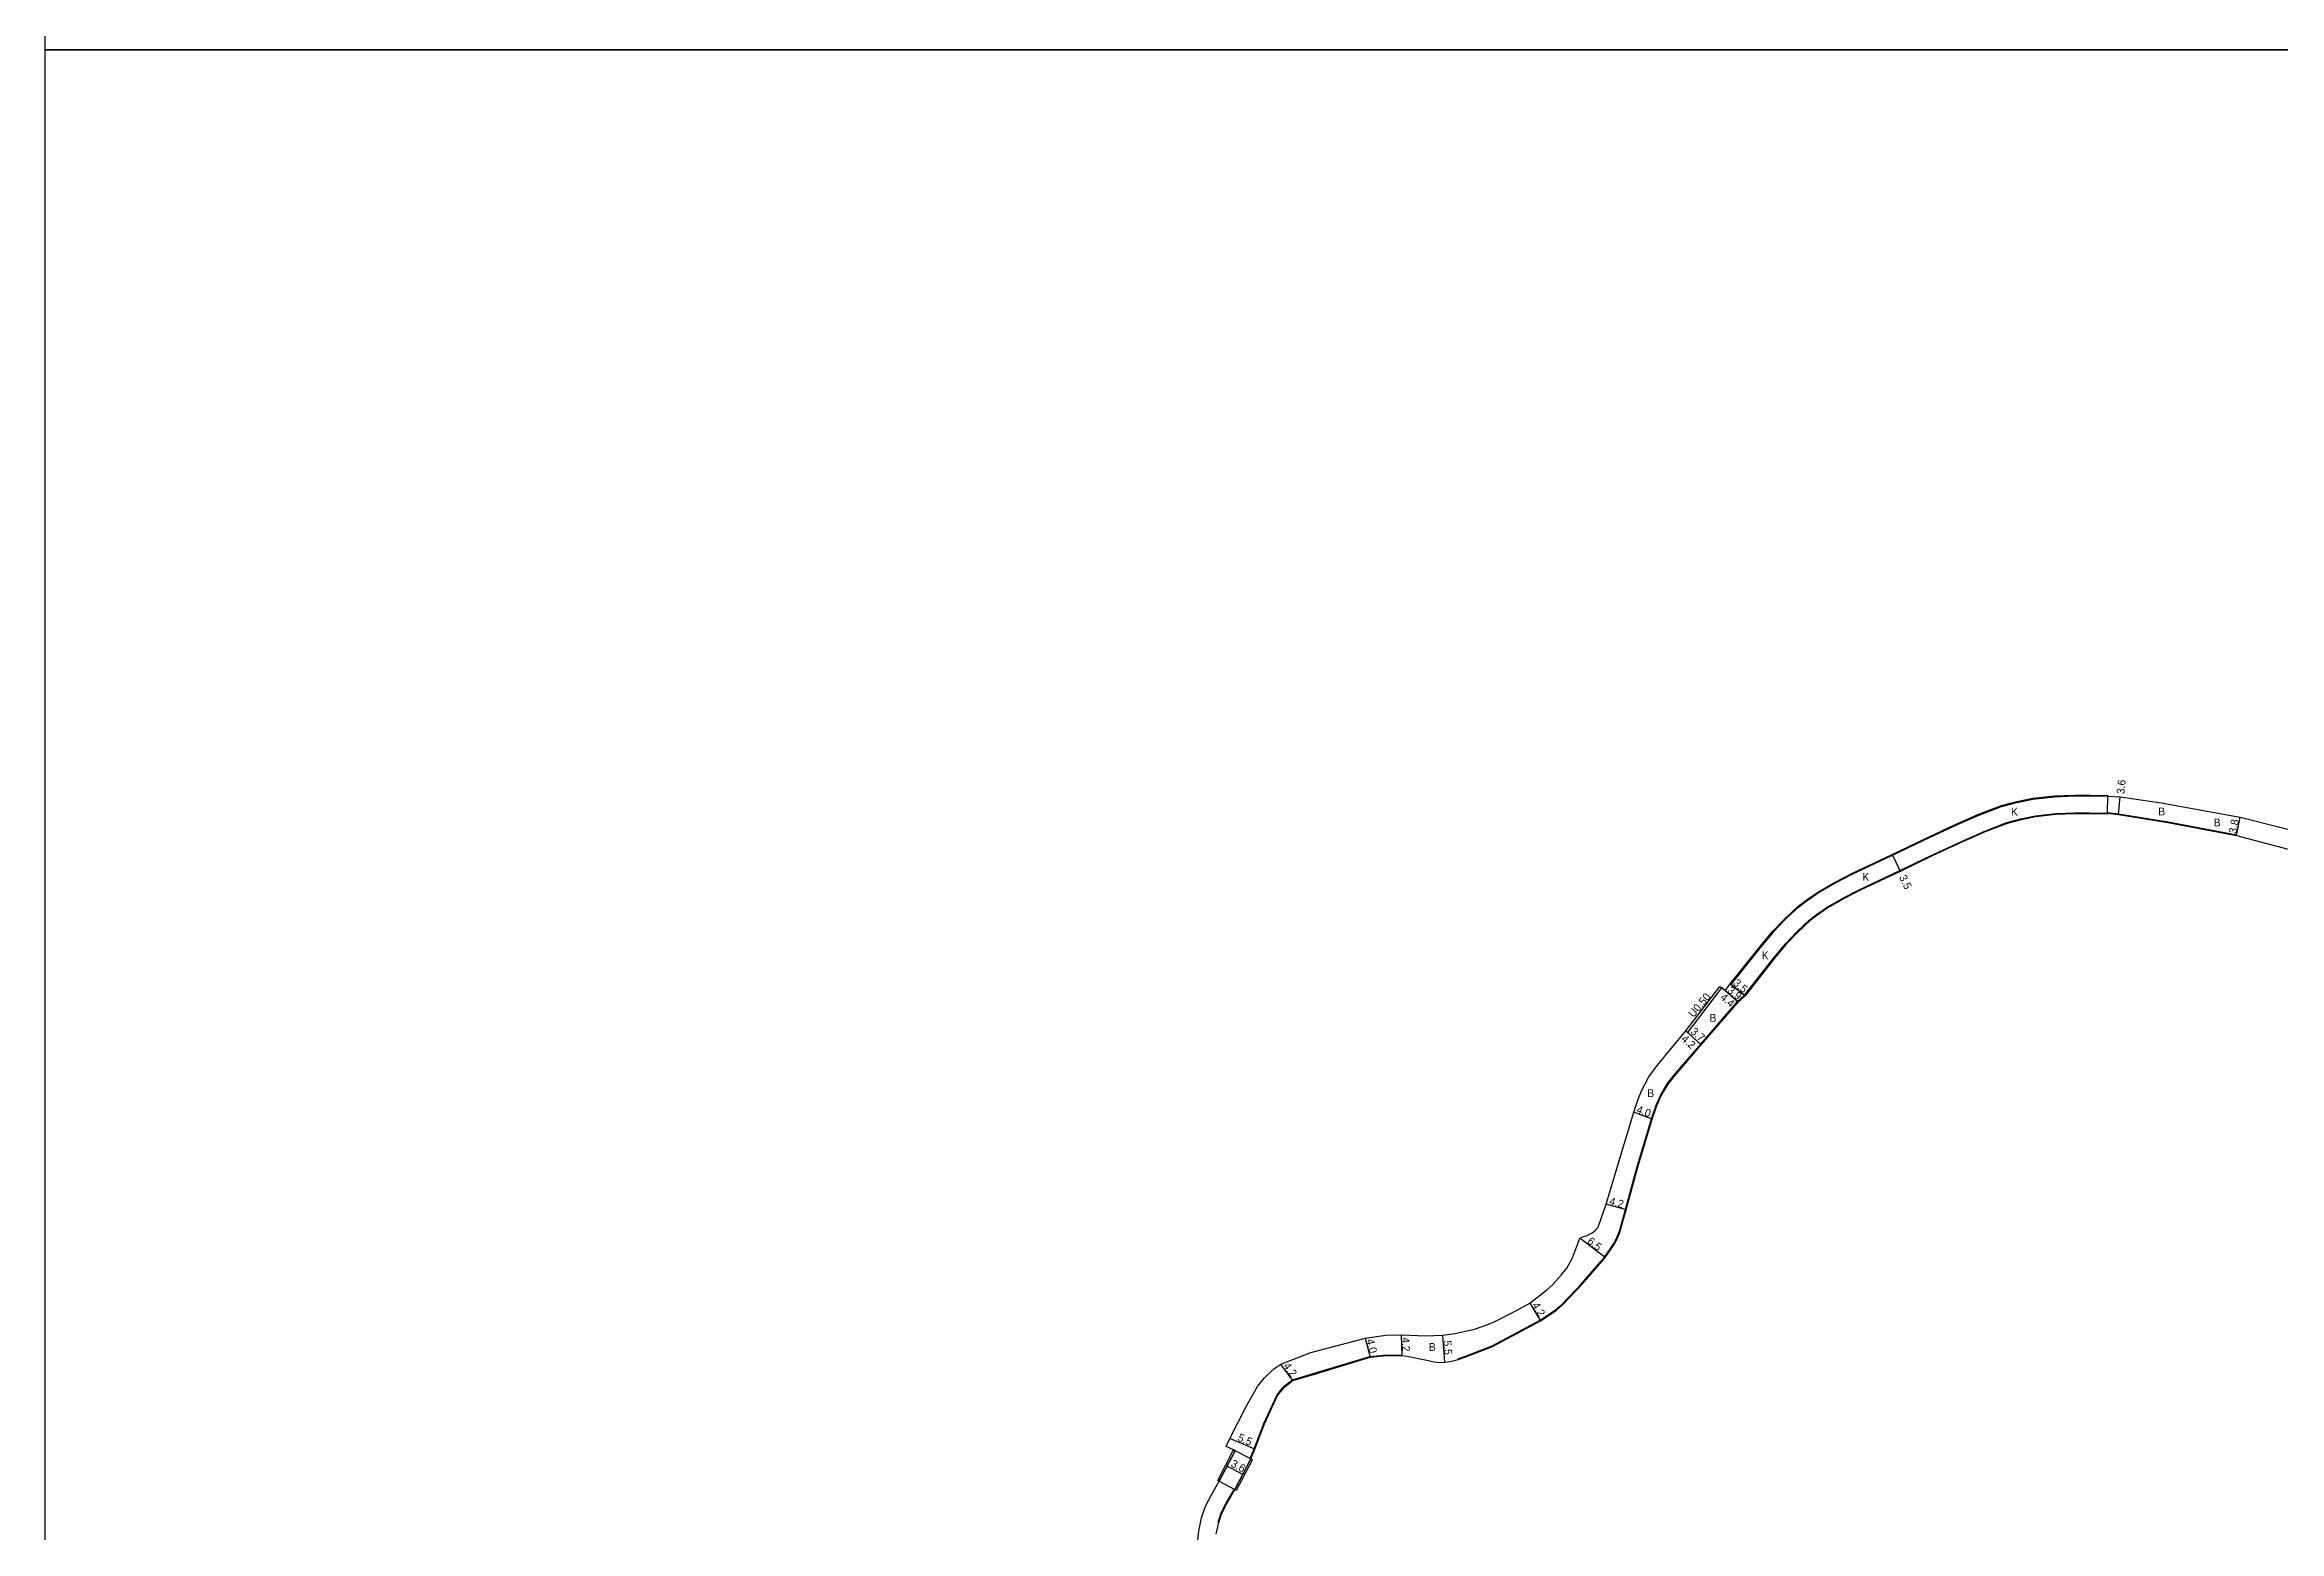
# Model space of a CAD drawing. Header units: metres. Extents: x -20000 to -16000, y -93000 to -90000.
# Drawn here: x -16800 to -16344.9, y -90901.7 to -90599 of the extents above; entities that cross this region are included whole.
import ezdxf

# ---------------------------------------------------------------- set-up
doc = ezdxf.new("R2010")
doc.units = ezdxf.units.M
doc.header["$LTSCALE"] = 2.5
for name, color, linetype in [('側溝・桝', 7, 'Continuous'), ('図郭', 7, 'Continuous'), ('幅員', 7, 'Continuous'), ('歩道・分離帯・安全施設', 7, 'Continuous'), ('舗装', 7, 'Continuous'), ('道路', 7, 'Continuous')]:
    doc.layers.add(name, color=color, linetype=linetype)
doc.styles.get("Standard").update_dxf_attribs({"font": ''})
doc.styles.get('Standard').set_extended_font_data('@MS PGothic')

msp = doc.modelspace()

# ---------------------------------------------------------------- linework, layer by layer
at = {"layer": '側溝・桝'}
msp.add_lwpolyline([(-16465.79, -90799.8), (-16458.87, -90790.74), (-16458.47, -90791.04)], dxfattribs=at)
at = {"layer": '図郭'}
for points in [[(-16800, -90600), (-16000, -90600), (-16000, -90000), (-16800, -90000)], [(-16800, -91200), (-16000, -91200), (-16000, -90600), (-16800, -90600)]]:
    msp.add_lwpolyline(points, close=True, dxfattribs=at)
at = {"layer": '幅員', "flags": 128}
for points in [[(-16377.71, -90755.7), (-16377.36, -90752.12)], [(-16353.66, -90760.02), (-16352.95, -90756.29)], [(-16455.14, -90793.92), (-16457.79, -90791.63)], [(-16465.79, -90799.8), (-16462.65, -90802.59)], [(-16462.65, -90802.59), (-16465.42, -90800.13)], [(-16472.65, -90817.74), (-16476.41, -90816.36)], [(-16477.97, -90836.19), (-16482.02, -90835.09)], [(-16482.26, -90845.94), (-16487.4, -90841.96)], [(-16497.56, -90855.25), (-16495.39, -90858.84)], [(-16531.07, -90862.35), (-16530.1, -90866.24)], [(-16523.79, -90861.69), (-16523.61, -90865.89)], [(-16515.35, -90861.75), (-16514.96, -90867.23)], [(-16545.8, -90870.99), (-16548.3, -90867.61)], [(-16553.58, -90884.97), (-16558.64, -90882.8)]]:
    msp.add_lwpolyline(points, dxfattribs=at)
at = {"layer": '幅員'}
for points in [[(-16423.73, -90764.02), (-16422.23, -90767.13)], [(-16455.14, -90793.92), (-16458.47, -90791.04)], [(-16453.73, -90792.63), (-16456.79, -90790.21)], [(-16559.19, -90888.38), (-16555.99, -90890.04)]]:
    msp.add_lwpolyline(points, dxfattribs=at)
at = {"layer": '歩道・分離帯・安全施設', "flags": 128}
for points in [[(-16379.94, -90755.3), (-16377.69, -90755.55), (-16367.6, -90757.22), (-16353.62, -90759.87)], [(-16512.21, -90866.57), (-16510.65, -90866.04), (-16505.26, -90863.94), (-16499.27, -90860.71), (-16495.46, -90858.71), (-16492.31, -90856.56), (-16491.04, -90855.49), (-16487.04, -90851.26), (-16483.13, -90846.72)], [(-16554.52, -90886.88), (-16553.72, -90884.91), (-16551.72, -90879.73), (-16549.1, -90874.04), (-16548.58, -90873.26), (-16547.51, -90872.06), (-16545.87, -90870.85), (-16541, -90869.37), (-16530.13, -90866.09), (-16527.47, -90865.79), (-16523.62, -90865.74)], [(-16561.07, -90899.85), (-16560.42, -90897.93), (-16559.38, -90895.93), (-16557.74, -90893.07)]]:
    msp.add_lwpolyline(points, dxfattribs=at)
at = {"layer": '歩道・分離帯・安全施設'}
msp.add_lwpolyline([(-16483.13, -90846.72), (-16483.04, -90846.62), (-16482.38, -90845.85), (-16481.12, -90844.09), (-16480.46, -90843.05), (-16479.94, -90842.08), (-16479.49, -90841.01), (-16479.25, -90840.34), (-16478.11, -90836.15), (-16475.81, -90827.67), (-16472.8, -90817.69), (-16471.86, -90814.89), (-16470.91, -90812.77), (-16469.52, -90810.52), (-16468.28, -90808.96), (-16462.77, -90802.49), (-16455.26, -90793.82), (-16453.96, -90792.64)], dxfattribs=at)
at = {"layer": '舗装', "flags": 128}
msp.add_lwpolyline([(-16455.14, -90793.92), (-16457.79, -90791.63)], dxfattribs=at)
at = {"layer": '道路', "flags": 128}
for points in [[(-16379.89, -90752), (-16383.57, -90751.93), (-16386.66, -90751.94), (-16390.74, -90752.09), (-16395.12, -90752.59), (-16398.37, -90753.26), (-16401.49, -90754.08), (-16406.26, -90755.89), (-16411.12, -90758.06), (-16417.32, -90760.95), (-16423.73, -90764.02), (-16431.92, -90767.87), (-16435.33, -90769.64), (-16438.83, -90771.68), (-16441.27, -90773.35), (-16442.89, -90774.61), (-16444.2, -90775.81), (-16445.62, -90777.15), (-16448.04, -90779.69), (-16450.56, -90782.69), (-16456.65, -90790.32), (-16456.79, -90790.21), (-16450.69, -90782.58), (-16448.17, -90779.57), (-16445.74, -90777.02), (-16444.31, -90775.68), (-16443.01, -90774.48), (-16441.37, -90773.21), (-16438.93, -90771.54), (-16435.42, -90769.48), (-16432, -90767.72), (-16423.8, -90763.86), (-16417.39, -90760.79), (-16411.2, -90757.9), (-16406.32, -90755.73), (-16401.55, -90753.91), (-16398.41, -90753.09), (-16395.15, -90752.42), (-16390.75, -90751.91), (-16386.66, -90751.76), (-16383.56, -90751.76), (-16379.89, -90751.83)], [(-16557.57, -90885.28), (-16560.8, -90891.48), (-16561.13, -90891.31), (-16557.9, -90885.11)], [(-16557.57, -90885.28), (-16560.8, -90891.48), (-16557.61, -90893.15), (-16554.38, -90886.94)], [(-16554.38, -90886.94), (-16557.61, -90893.15), (-16557.28, -90893.32), (-16554.05, -90887.11)]]:
    msp.add_lwpolyline(points, close=True, dxfattribs=at)
at = {"layer": '道路'}
for points in [[(-16379.89, -90752), (-16383.57, -90751.93), (-16386.66, -90751.94), (-16390.74, -90752.09), (-16395.12, -90752.59), (-16398.37, -90753.26), (-16401.49, -90754.08), (-16406.26, -90755.89), (-16411.12, -90758.06), (-16417.32, -90760.95), (-16423.73, -90764.02), (-16431.92, -90767.87), (-16435.33, -90769.64), (-16438.83, -90771.68), (-16441.27, -90773.35), (-16442.89, -90774.61), (-16444.2, -90775.81), (-16445.62, -90777.15), (-16448.04, -90779.69), (-16450.56, -90782.69), (-16456.65, -90790.32), (-16453.87, -90792.52), (-16447.88, -90784.87), (-16445.47, -90781.99), (-16443.19, -90779.6), (-16441.85, -90778.34), (-16440.66, -90777.25), (-16439.23, -90776.14), (-16436.99, -90774.6), (-16433.67, -90772.66), (-16430.4, -90770.97), (-16422.25, -90767.14), (-16415.84, -90764.07), (-16409.69, -90761.2), (-16404.94, -90759.08), (-16400.44, -90757.37), (-16397.58, -90756.62), (-16394.57, -90756), (-16390.48, -90755.53), (-16386.6, -90755.39), (-16383.6, -90755.38), (-16379.96, -90755.45)], [(-16379.96, -90755.63), (-16383.6, -90755.56), (-16386.59, -90755.56), (-16390.46, -90755.71), (-16394.54, -90756.17), (-16397.54, -90756.79), (-16400.39, -90757.53), (-16404.87, -90759.24), (-16409.62, -90761.36), (-16415.77, -90764.23), (-16422.17, -90767.3), (-16430.32, -90771.12), (-16433.58, -90772.81), (-16436.89, -90774.75), (-16439.13, -90776.28), (-16440.55, -90777.38), (-16441.73, -90778.47), (-16443.06, -90779.72), (-16445.34, -90782.11), (-16447.74, -90784.98), (-16453.73, -90792.63), (-16453.87, -90792.52), (-16447.88, -90784.87), (-16445.47, -90781.99), (-16443.19, -90779.6), (-16441.85, -90778.34), (-16440.66, -90777.25), (-16439.23, -90776.14), (-16436.99, -90774.6), (-16433.67, -90772.66), (-16430.4, -90770.97), (-16422.25, -90767.14), (-16415.84, -90764.07), (-16409.69, -90761.2), (-16404.94, -90759.08), (-16400.44, -90757.37), (-16397.58, -90756.62), (-16394.57, -90756), (-16390.48, -90755.53), (-16386.6, -90755.39), (-16383.6, -90755.38), (-16379.96, -90755.45)]]:
    msp.add_lwpolyline(points, close=True, dxfattribs=at)
for points in [[(-16450.56, -90782.69), (-16448.04, -90779.69), (-16445.62, -90777.15), (-16444.2, -90775.81), (-16442.89, -90774.61), (-16441.27, -90773.35), (-16438.83, -90771.68), (-16435.33, -90769.64), (-16431.92, -90767.87), (-16423.73, -90764.02), (-16417.32, -90760.95), (-16411.12, -90758.06), (-16406.26, -90755.89), (-16401.49, -90754.08), (-16398.37, -90753.26), (-16395.12, -90752.59), (-16390.74, -90752.09), (-16386.66, -90751.94), (-16383.57, -90751.93), (-16379.89, -90752)], [(-16447.88, -90784.87), (-16445.47, -90781.99), (-16443.19, -90779.6), (-16441.85, -90778.34), (-16440.66, -90777.25), (-16439.23, -90776.14), (-16436.99, -90774.6), (-16433.67, -90772.66), (-16430.4, -90770.97), (-16422.25, -90767.14), (-16415.84, -90764.07), (-16409.69, -90761.2), (-16404.94, -90759.08), (-16400.44, -90757.37), (-16397.58, -90756.62), (-16394.57, -90756), (-16390.48, -90755.53), (-16386.6, -90755.39), (-16383.6, -90755.38), (-16379.96, -90755.45)], [(-16465.42, -90800.13), (-16458.47, -90791.04), (-16457.79, -90791.63), (-16456.79, -90790.21), (-16456.65, -90790.32), (-16450.56, -90782.69)], [(-16462.65, -90802.59), (-16455.14, -90793.92), (-16453.73, -90792.63), (-16453.87, -90792.52), (-16447.88, -90784.87)], [(-16489.32, -90846.72), (-16488.91, -90845.98), (-16488.26, -90844.35), (-16487.64, -90842.72), (-16487.4, -90841.96), (-16486.81, -90841.74), (-16485.92, -90841.41), (-16485.27, -90841.13), (-16484.74, -90840.85), (-16484.25, -90840.4), (-16483.74, -90839.78), (-16483.6, -90839.52), (-16483.02, -90837.99), (-16482.02, -90835.09), (-16479.47, -90826.44), (-16476.41, -90816.36), (-16475.52, -90813.68), (-16474.74, -90811.86), (-16473.31, -90809.11), (-16471.64, -90806.82), (-16465.79, -90799.8), (-16465.42, -90800.13)], [(-16482.93, -90846.72), (-16482.26, -90845.94), (-16481, -90844.18), (-16480.34, -90843.14), (-16479.8, -90842.14), (-16479.34, -90841.06), (-16479.09, -90840.3), (-16477.97, -90836.19), (-16475.67, -90827.71), (-16472.65, -90817.74), (-16471.72, -90814.94), (-16470.78, -90812.85), (-16469.4, -90810.61), (-16468.16, -90809.06), (-16462.65, -90802.59)], [(-16561.42, -90902.25), (-16560.92, -90899.89), (-16560.28, -90897.99), (-16559.25, -90896), (-16557.61, -90893.15)]]:
    msp.add_lwpolyline(points, dxfattribs=at)
at = {"layer": '道路', "flags": 128}
for points in [[(-16379.96, -90755.45), (-16377.71, -90755.7), (-16367.62, -90757.37), (-16353.66, -90760.02), (-16333.64, -90765.3), (-16327.23, -90766.83), (-16319.93, -90769.47), (-16316.93, -90770.12), (-16316.24, -90770.27), (-16313.71, -90770.49), (-16310.61, -90770.14), (-16309.21, -90769.88), (-16305.98, -90769.11), (-16298.16, -90767.6), (-16293.76, -90767.22), (-16291.51, -90767.34), (-16288.89, -90767.91), (-16282.31, -90769.38)], [(-16379.89, -90752), (-16377.36, -90752.12), (-16369.01, -90753.34), (-16352.95, -90756.29), (-16326.51, -90762.9), (-16313.59, -90763.49), (-16301.24, -90763.97), (-16293.69, -90763.72), (-16290.59, -90763.75), (-16286.94, -90764.09), (-16282.31, -90764.79)], [(-16557.57, -90885.28), (-16557.9, -90885.11), (-16559.41, -90884.38), (-16558.64, -90882.8), (-16555.38, -90876.4), (-16553.03, -90872.21), (-16551.7, -90870.51), (-16549.68, -90868.6), (-16548.3, -90867.61), (-16542.16, -90865.29), (-16531.07, -90862.35), (-16526.92, -90861.72), (-16523.79, -90861.69), (-16518.73, -90861.87), (-16515.35, -90861.75), (-16512.77, -90861.4), (-16508.86, -90860.53), (-16506.34, -90859.65), (-16504.71, -90858.96), (-16500.44, -90856.76), (-16497.56, -90855.25), (-16494.12, -90852.53), (-16492.97, -90851.48), (-16491.22, -90849.49), (-16490.05, -90848.06), (-16489.32, -90846.72)], [(-16554.38, -90886.94), (-16553.58, -90884.97), (-16551.58, -90879.79), (-16548.94, -90874.05), (-16548.44, -90873.33), (-16547.41, -90872.18), (-16545.8, -90870.99), (-16540.95, -90869.52), (-16530.1, -90866.24), (-16527.46, -90865.94), (-16523.61, -90865.89), (-16522.58, -90866.01), (-16518.54, -90866.85), (-16517.08, -90867.16), (-16515.96, -90867.28), (-16514.96, -90867.23), (-16513.76, -90867.1), (-16512.16, -90866.71), (-16510.6, -90866.18), (-16505.19, -90864.07), (-16499.2, -90860.84), (-16495.39, -90858.84), (-16492.24, -90856.7), (-16490.68, -90855.33), (-16486.93, -90851.36), (-16482.93, -90846.72)], [(-16560.8, -90891.48), (-16557.57, -90885.28)], [(-16554.38, -90886.94), (-16557.61, -90893.15)], [(-16565.4, -90905.25), (-16564.98, -90901.66), (-16564.4, -90898.94), (-16563.6, -90896.58), (-16562.41, -90894.28), (-16560.8, -90891.48)]]:
    msp.add_lwpolyline(points, dxfattribs=at)

# ---------------------------------------------------------------- texts
at = {"layer": '側溝・桝'}
msp.add_text('U0.50', height=1.6, rotation=49.6055, dxfattribs=at).set_placement((-16464.24, -90797.18))
at = {"layer": '幅員'}
for s, rotation, p in [('3.6', 84.4208, (-16376.51, -90751.6)), ('3.8', 79.247, (-16353.7, -90759.71)), ('3.5', 295.5908, (-16422.42, -90768.49)), ('3.9', 321.6707, (-16457.49, -90791.8)), ('3.5', 319.1148, (-16456.28, -90790.27)), ('4.4', 319.1149, (-16458.94, -90793.17)), ('4.2', 318.3947, (-16466.87, -90801.62)), ('3.7', 318.3947, (-16464.97, -90800.14)), ('4.0', 339.8301, (-16476, -90816.4)), ('4.2', 344.8045, (-16481.51, -90835.12)), ('6.5', 322.2151, (-16486.03, -90842.89)), ('4.2', 301.1633, (-16497.21, -90855.62)), ('4.0', 283.9962, (-16530.88, -90862.72)), ('4.2', 272.4702, (-16523.67, -90862.19)), ('5.5', 274.0708, (-16515.17, -90862.89)), ('4.2', 306.4629, (-16547.87, -90868.04)), ('5.5', 336.8496, (-16557.21, -90883.16)), ('3.6', 332.4845, (-16558.61, -90888.4))]:
    msp.add_text(s, height=1.6, rotation=rotation, dxfattribs=at).set_placement(p)
at = {"layer": '舗装'}
for s, p in [('K', (-16399.58, -90755.95)), ('B', (-16369.59, -90755.91)), ('B', (-16358.29, -90758.14)), ('K', (-16429.85, -90769.22)), ('K', (-16450.35, -90785.21)), ('B', (-16460.97, -90797.93)), ('B', (-16473.65, -90813.26)), ('B', (-16518.12, -90864.94))]:
    msp.add_text(s, height=1.6, dxfattribs=at).set_placement(p)

doc.saveas('drawing.dxf')
